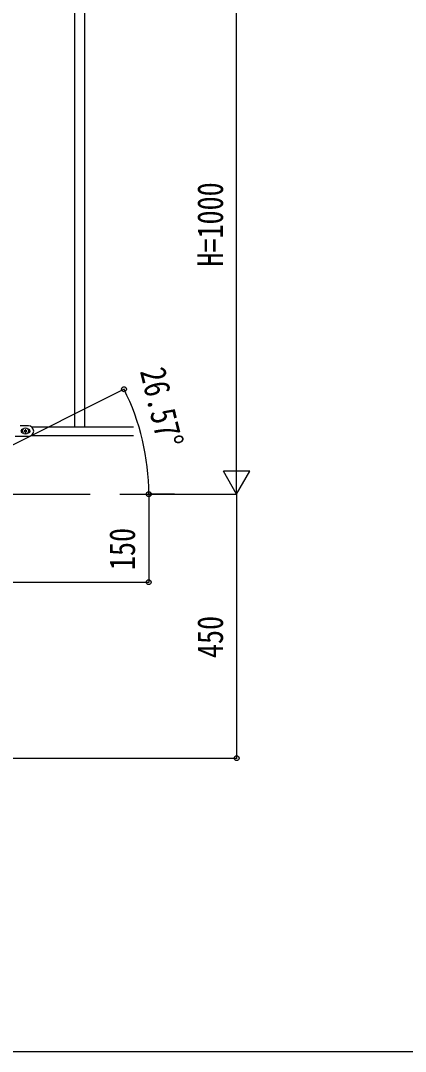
# Model space of a CAD drawing. Units: millimetres, scale not verified. Extents: x -4143 to 4140, y -2900 to 2898.
# Drawn here: x -612 to 44, y 198 to 1955 of the extents above; entities that cross this region are included whole.
import ezdxf
from ezdxf.enums import TextEntityAlignment as Align

# ---------------------------------------------------------------- set-up
doc = ezdxf.new("R2010")
doc.units = ezdxf.units.MM
doc.header["$LTSCALE"] = 10
doc.layers.add('0-3_YKK_A1', color=4, linetype='Continuous')
doc.layers.add('0-4_YKK_D', color=6, linetype='Continuous')
doc.styles.add('ＭＳ ゴシック', font='')
doc.styles.get('ＭＳ ゴシック').set_extended_font_data('MS Gothic')

msp = doc.modelspace()

# ---------------------------------------------------------------- linework, layer by layer
at = {"layer": '0-3_YKK_A1'}
for p, q in [((-520.47, 2122.5), (-520.47, 1262.54)), ((-503.47, 2122.5), (-503.47, 1262.54)), ((-598.97, 1264.04), (-612.97, 1264.04)), ((-608.97, 1258.04), (-608.34, 1258.04)), ((-608.97, 1252.04), (-608.34, 1252.04)), ((-605.41, 1255.52), (-606.37, 1255.52)), ((-602.53, 1254.56), (-601.57, 1254.56)), ((-599.6, 1258.04), (-598.97, 1258.04)), ((-599.6, 1252.04), (-598.97, 1252.04)), ((-594, 1262.54), (-420.12, 1262.54)), ((-598.97, 1246.04), (-621.47, 1246.04)), ((-594, 1247.54), (-420.12, 1247.54)), ((-3840.08, 197.5), (3959.92, 197.5))]:
    msp.add_line(p, q, dxfattribs=at)
for points in [[(-606.37, 1255.52), (-606.37, 1254.56), (-605.41, 1254.56)], [(-603.49, 1256.48), (-603.49, 1257.44), (-604.45, 1257.44), (-604.45, 1256.48)], [(-604.45, 1253.6), (-604.45, 1252.64), (-603.49, 1252.64), (-603.49, 1253.6)], [(-601.57, 1254.56), (-601.57, 1255.52), (-602.53, 1255.52)], [(-1693.97, 697.5), (-1393.97, 697.5), (-1393.97, 847.5), (-1093.97, 847.5), (-1093.97, 997.5), (-793.97, 997.5), (-793.97, 1147.5), (-493.97, 1147.5)]]:
    msp.add_lwpolyline(points, dxfattribs=at)
msp.add_circle((-603.97, 1255.04), 5.3, dxfattribs=at)
for centre, radius, start, end in [((-608.97, 1255.04), 3, 90, 270), ((-605.41, 1256.48), 0.96, 270, 0), ((-605.41, 1253.6), 0.96, 0, 90), ((-602.53, 1256.48), 0.96, 180, 270), ((-602.53, 1253.6), 0.96, 90, 180), ((-598.97, 1255.04), 9, 270, 90), ((-598.97, 1255.04), 3, 270, 90)]:
    msp.add_arc(centre, radius, start, end, dxfattribs=at)
at = {"layer": '0-4_YKK_D'}
for p, q in [((-243.97, 1192.5), (-243.97, 2102.5)), ((-748.36, 1170.31), (-435.15, 1326.91)), ((-243.97, 1147.5), (-243.97, 1225.44)), ((-243.97, 1147.5), (-266.47, 1186.47)), ((-221.47, 1186.47), (-266.47, 1186.47)), ((-243.97, 1147.5), (-221.47, 1186.47)), ((-442.97, 1147.5), (-392.97, 1147.5)), ((-419.22, 1147.5), (-242.97, 1147.5)), ((-349.97, 1147.5), (-394.8, 1147.5)), ((-393.97, 1147.5), (-393.97, 997.5)), ((-348.97, 1147.5), (-242.97, 1147.5)), ((-243.97, 1147.5), (-243.97, 697.5)), ((-742.97, 997.5), (-392.97, 997.5)), ((-1342.97, 697.5), (-242.97, 697.5))]:
    msp.add_line(p, q, dxfattribs=at)
for centre in [(-436.05, 1326.46), (-393.97, 1147.5), (-393.8, 1147.5), (-393.97, 997.5), (-243.97, 697.5)]:
    msp.add_circle(centre, 4.25, dxfattribs=at)
msp.add_arc((-793.97, 1147.5), 400.17, 0, 26.56505, dxfattribs=at)

# ---------------------------------------------------------------- texts
at = {"layer": '0-4_YKK_D', "style": 'ＭＳ ゴシック', "width": 0.8}
for s, rotation, p in [('H=1000', 90, (-253.97, 1535.5)), ('26.57°', 283.56, (-421.87, 1354.11)), ('150', 90, (-403.97, 1018.1)), ('450', 90, (-253.97, 868.1))]:
    msp.add_text(s, height=43.99, rotation=rotation, dxfattribs=at).set_placement(p, align=Align.BOTTOM_LEFT)

doc.saveas('drawing.dxf')
